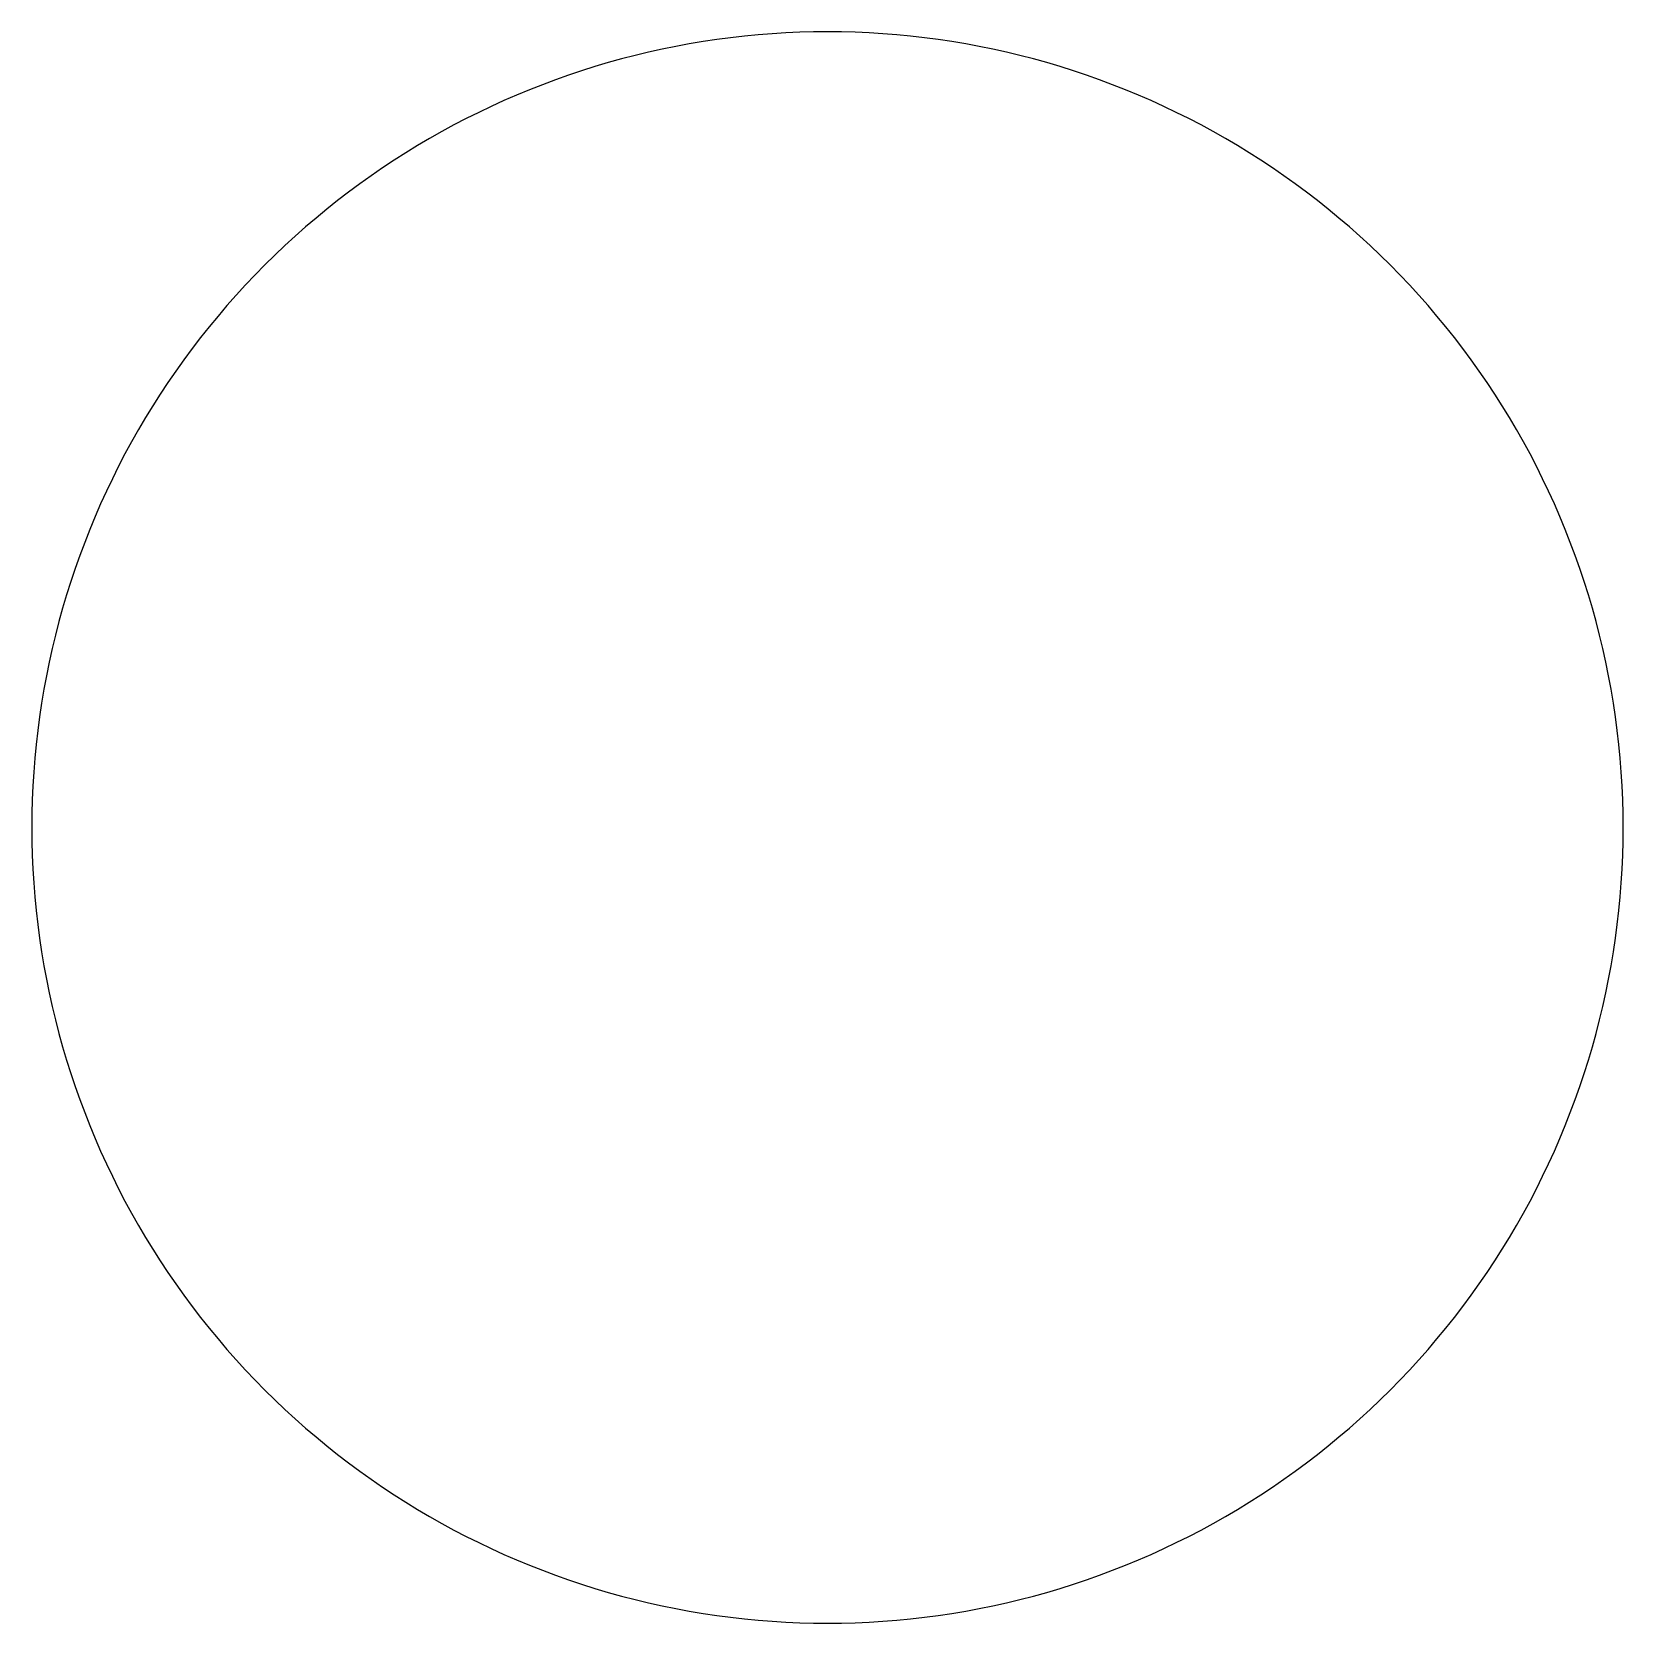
# Model space of a CAD drawing. Header units: metres. Extents: x -888 to 888, y -888 to 888.
import ezdxf

# ---------------------------------------------------------------- set-up
doc = ezdxf.new("R2010")
doc.units = ezdxf.units.M

msp = doc.modelspace()

# ---------------------------------------------------------------- linework, layer by layer
at = {"layer": 'PERFIL', "color": 1}
msp.add_lwpolyline([(888, 0), (887.9, 15.5), (887.5, 31), (886.8, 46.5), (885.8, 61.9), (884.6, 77.4), (883.1, 92.8), (881.4, 108.2), (879.4, 123.6), (877.1, 138.9), (874.5, 154.2), (871.7, 169.4), (868.6, 184.6), (865.2, 199.8), (861.6, 214.8), (857.7, 229.8), (853.6, 244.8), (849.2, 259.6), (844.5, 274.4), (839.6, 289.1), (834.4, 303.7), (829, 318.2), (823.3, 332.7), (817.4, 347), (811.2, 361.2), (804.8, 375.3), (798.1, 389.3), (791.2, 403.1), (784.1, 416.9), (776.7, 430.5), (769, 444), (761.2, 457.4), (753.1, 470.6), (744.7, 483.6), (736.2, 496.6), (727.4, 509.3), (718.4, 522), (709.2, 534.4), (699.8, 546.7), (690.1, 558.8), (680.2, 570.8), (670.2, 582.6), (659.9, 594.2), (649.4, 605.6), (638.8, 616.9), (627.9, 627.9), (616.9, 638.8), (605.6, 649.4), (594.2, 659.9), (582.6, 670.2), (570.8, 680.2), (558.8, 690.1), (546.7, 699.8), (534.4, 709.2), (522, 718.4), (509.3, 727.4), (496.6, 736.2), (483.6, 744.7), (470.6, 753.1), (457.4, 761.2), (444, 769), (430.5, 776.7), (416.9, 784.1), (403.1, 791.2), (389.3, 798.1), (375.3, 804.8), (361.2, 811.2), (347, 817.4), (332.7, 823.3), (318.2, 829), (303.7, 834.4), (289.1, 839.6), (274.4, 844.5), (259.6, 849.2), (244.8, 853.6), (229.8, 857.7), (214.8, 861.6), (199.8, 865.2), (184.6, 868.6), (169.4, 871.7), (154.2, 874.5), (138.9, 877.1), (123.6, 879.4), (108.2, 881.4), (92.8, 883.1), (77.4, 884.6), (61.9, 885.8), (46.5, 886.8), (31, 887.5), (15.5, 887.9), (0, 888), (-15.5, 887.9), (-31, 887.5), (-46.5, 886.8), (-61.9, 885.8), (-77.4, 884.6), (-92.8, 883.1), (-108.2, 881.4), (-123.6, 879.4), (-138.9, 877.1), (-154.2, 874.5), (-169.4, 871.7), (-184.6, 868.6), (-199.8, 865.2), (-214.8, 861.6), (-229.8, 857.7), (-244.8, 853.6), (-259.6, 849.2), (-274.4, 844.5), (-289.1, 839.6), (-303.7, 834.4), (-318.2, 829), (-332.7, 823.3), (-347, 817.4), (-361.2, 811.2), (-375.3, 804.8), (-389.3, 798.1), (-403.1, 791.2), (-416.9, 784.1), (-430.5, 776.7), (-444, 769), (-457.4, 761.2), (-470.6, 753.1), (-483.6, 744.7), (-496.6, 736.2), (-509.3, 727.4), (-522, 718.4), (-534.4, 709.2), (-546.7, 699.8), (-558.8, 690.1), (-570.8, 680.2), (-582.6, 670.2), (-594.2, 659.9), (-605.6, 649.4), (-616.9, 638.8), (-627.9, 627.9), (-638.8, 616.9), (-649.4, 605.6), (-659.9, 594.2), (-670.2, 582.6), (-680.2, 570.8), (-690.1, 558.8), (-699.8, 546.7), (-709.2, 534.4), (-718.4, 522), (-727.4, 509.3), (-736.2, 496.6), (-744.7, 483.6), (-753.1, 470.6), (-761.2, 457.4), (-769, 444), (-776.7, 430.5), (-784.1, 416.9), (-791.2, 403.1), (-798.1, 389.3), (-804.8, 375.3), (-811.2, 361.2), (-817.4, 347), (-823.3, 332.7), (-829, 318.2), (-834.4, 303.7), (-839.6, 289.1), (-844.5, 274.4), (-849.2, 259.6), (-853.6, 244.8), (-857.7, 229.8), (-861.6, 214.8), (-865.2, 199.8), (-868.6, 184.6), (-871.7, 169.4), (-874.5, 154.2), (-877.1, 138.9), (-879.4, 123.6), (-881.4, 108.2), (-883.1, 92.8), (-884.6, 77.4), (-885.8, 61.9), (-886.8, 46.5), (-887.5, 31), (-887.9, 15.5), (-888, 0), (-887.9, -15.5), (-887.5, -31), (-886.8, -46.5), (-885.8, -61.9), (-884.6, -77.4), (-883.1, -92.8), (-881.4, -108.2), (-879.4, -123.6), (-877.1, -138.9), (-874.5, -154.2), (-871.7, -169.4), (-868.6, -184.6), (-865.2, -199.8), (-861.6, -214.8), (-857.7, -229.8), (-853.6, -244.8), (-849.2, -259.6), (-844.5, -274.4), (-839.6, -289.1), (-834.4, -303.7), (-829, -318.2), (-823.3, -332.7), (-817.4, -347), (-811.2, -361.2), (-804.8, -375.3), (-798.1, -389.3), (-791.2, -403.1), (-784.1, -416.9), (-776.7, -430.5), (-769, -444), (-761.2, -457.4), (-753.1, -470.6), (-744.7, -483.6), (-736.2, -496.6), (-727.4, -509.3), (-718.4, -522), (-709.2, -534.4), (-699.8, -546.7), (-690.1, -558.8), (-680.2, -570.8), (-670.2, -582.6), (-659.9, -594.2), (-649.4, -605.6), (-638.8, -616.9), (-627.9, -627.9), (-616.9, -638.8), (-605.6, -649.4), (-594.2, -659.9), (-582.6, -670.2), (-570.8, -680.2), (-558.8, -690.1), (-546.7, -699.8), (-534.4, -709.2), (-522, -718.4), (-509.3, -727.4), (-496.6, -736.2), (-483.6, -744.7), (-470.6, -753.1), (-457.4, -761.2), (-444, -769), (-430.5, -776.7), (-416.9, -784.1), (-403.1, -791.2), (-389.3, -798.1), (-375.3, -804.8), (-361.2, -811.2), (-347, -817.4), (-332.7, -823.3), (-318.2, -829), (-303.7, -834.4), (-289.1, -839.6), (-274.4, -844.5), (-259.6, -849.2), (-244.8, -853.6), (-229.8, -857.7), (-214.8, -861.6), (-199.8, -865.2), (-184.6, -868.6), (-169.4, -871.7), (-154.2, -874.5), (-138.9, -877.1), (-123.6, -879.4), (-108.2, -881.4), (-92.8, -883.1), (-77.4, -884.6), (-61.9, -885.8), (-46.5, -886.8), (-31, -887.5), (-15.5, -887.9), (0, -888), (15.5, -887.9), (31, -887.5), (46.5, -886.8), (61.9, -885.8), (77.4, -884.6), (92.8, -883.1), (108.2, -881.4), (123.6, -879.4), (138.9, -877.1), (154.2, -874.5), (169.4, -871.7), (184.6, -868.6), (199.8, -865.2), (214.8, -861.6), (229.8, -857.7), (244.8, -853.6), (259.6, -849.2), (274.4, -844.5), (289.1, -839.6), (303.7, -834.4), (318.2, -829), (332.7, -823.3), (347, -817.4), (361.2, -811.2), (375.3, -804.8), (389.3, -798.1), (403.1, -791.2), (416.9, -784.1), (430.5, -776.7), (444, -769), (457.4, -761.2), (470.6, -753.1), (483.6, -744.7), (496.6, -736.2), (509.3, -727.4), (522, -718.4), (534.4, -709.2), (546.7, -699.8), (558.8, -690.1), (570.8, -680.2), (582.6, -670.2), (594.2, -659.9), (605.6, -649.4), (616.9, -638.8), (627.9, -627.9), (638.8, -616.9), (649.4, -605.6), (659.9, -594.2), (670.2, -582.6), (680.2, -570.8), (690.1, -558.8), (699.8, -546.7), (709.2, -534.4), (718.4, -522), (727.4, -509.3), (736.2, -496.6), (744.7, -483.6), (753.1, -470.6), (761.2, -457.4), (769, -444), (776.7, -430.5), (784.1, -416.9), (791.2, -403.1), (798.1, -389.3), (804.8, -375.3), (811.2, -361.2), (817.4, -347), (823.3, -332.7), (829, -318.2), (834.4, -303.7), (839.6, -289.1), (844.5, -274.4), (849.2, -259.6), (853.6, -244.8), (857.7, -229.8), (861.6, -214.8), (865.2, -199.8), (868.6, -184.6), (871.7, -169.4), (874.5, -154.2), (877.1, -138.9), (879.4, -123.6), (881.4, -108.2), (883.1, -92.8), (884.6, -77.4), (885.8, -61.9), (886.8, -46.5), (887.5, -31), (887.9, -15.5), (888, 0)], dxfattribs=at)

doc.saveas('drawing.dxf')
